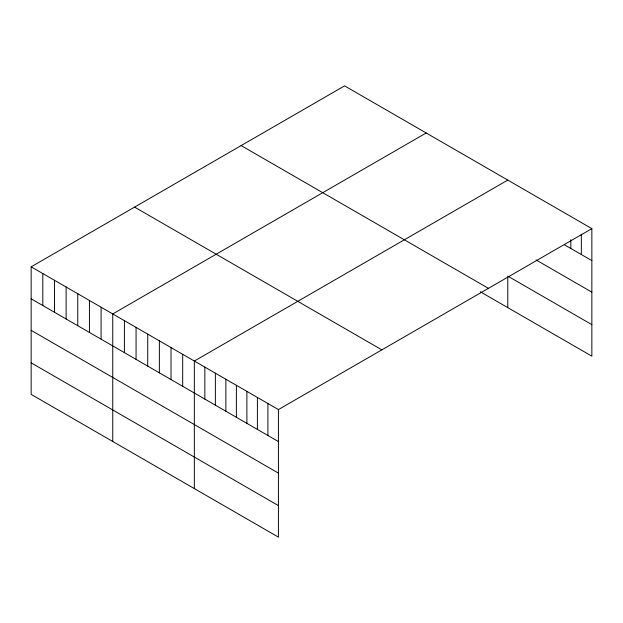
<?xml version="1.0" encoding="UTF-8"?>
<svg xmlns="http://www.w3.org/2000/svg" width="623" height="623" viewBox="0 0 623 623"><rect width="100%" height="100%" fill="white"/><g stroke="black" fill="none" stroke-linecap="round" stroke-linejoin="round"><path stroke-width="0.93" d="M591.85 228.625L278.419 409.584L278.419 537.135L31.15 394.375L31.15 266.823L344.581 85.865L591.85 228.625L591.85 356.177L480.302 291.774M426.179 132.979L112.747 313.937L112.747 441.489M507.776 180.086L194.345 361.044L194.345 488.596M564.368 244.738L591.85 260.609M536.076 259.939L591.85 292.14M507.776 276.098L591.85 324.638M241.148 145.58L488.416 288.34M134.584 207.109L381.852 349.869M31.15 266.823L278.419 409.584M31.15 298.806L278.419 441.567M31.15 330.346L278.419 473.106M31.15 362.843L278.419 505.596M581.345 234.186L581.345 254.542M570.832 239.746L570.832 248.476M507.776 277.056L507.776 307.637M267.906 403.517L267.906 435.5M257.4 397.451L257.4 429.434M246.887 391.384L246.887 423.367M236.382 385.318L236.382 417.301M225.869 379.243L225.869 411.235M215.363 373.177L215.363 405.16M204.85 367.111L204.85 399.094M182.687 354.316L182.687 386.299M171.029 347.587L171.029 379.571M159.371 340.859L159.371 372.842M147.721 334.123L147.721 366.106M136.063 327.394L136.063 359.378M124.405 320.666L124.405 352.649M101.09 307.209L101.09 339.192M89.432 300.473L89.432 332.456M77.774 293.745L77.774 325.728M66.124 287.016L66.124 318.999M54.466 280.288L54.466 312.271M42.808 273.559L42.808 305.543"/></g></svg>
